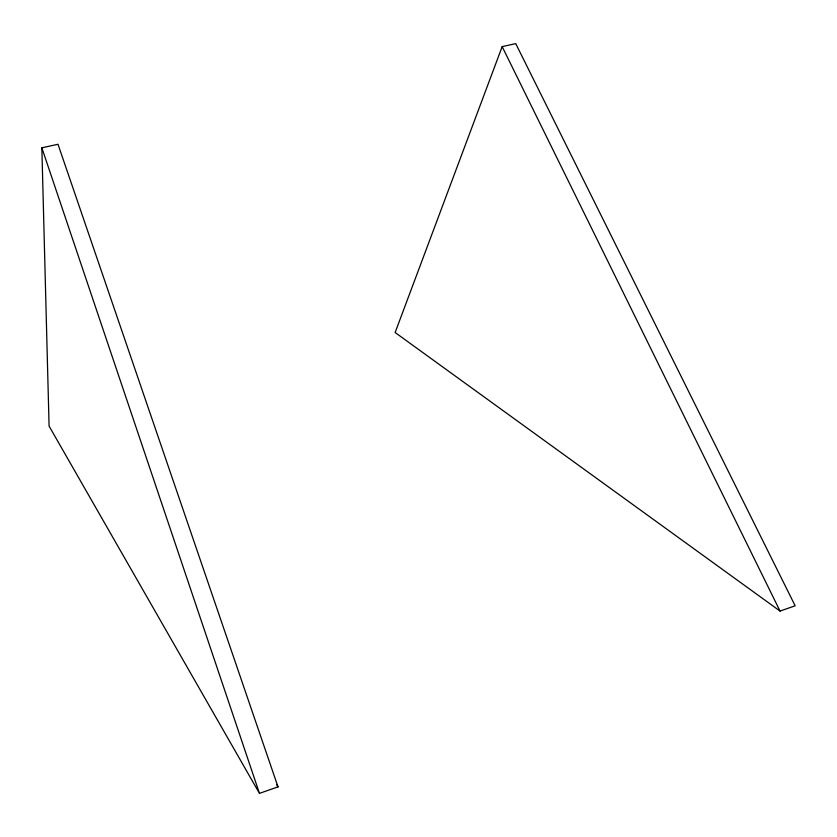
<?xml version="1.0" encoding="UTF-8"?>
<svg xmlns="http://www.w3.org/2000/svg" width="837" height="837" viewBox="0 0 837 837"><rect width="100%" height="100%" fill="white"/><g stroke="black" fill="none" stroke-linecap="round" stroke-linejoin="round"><path stroke-width="1.26" d="M502.169 46.621L395.137 332.519L780.042 611.083L795.15 605.8L515.738 43.629L502.169 46.621L780.042 611.083M259.46 793.371L278.01 786.874L57.994 144.267L41.85 147.825L49.09 426.106L259.46 793.371L41.85 147.825M276.67 784.635L278.01 786.874"/></g></svg>
